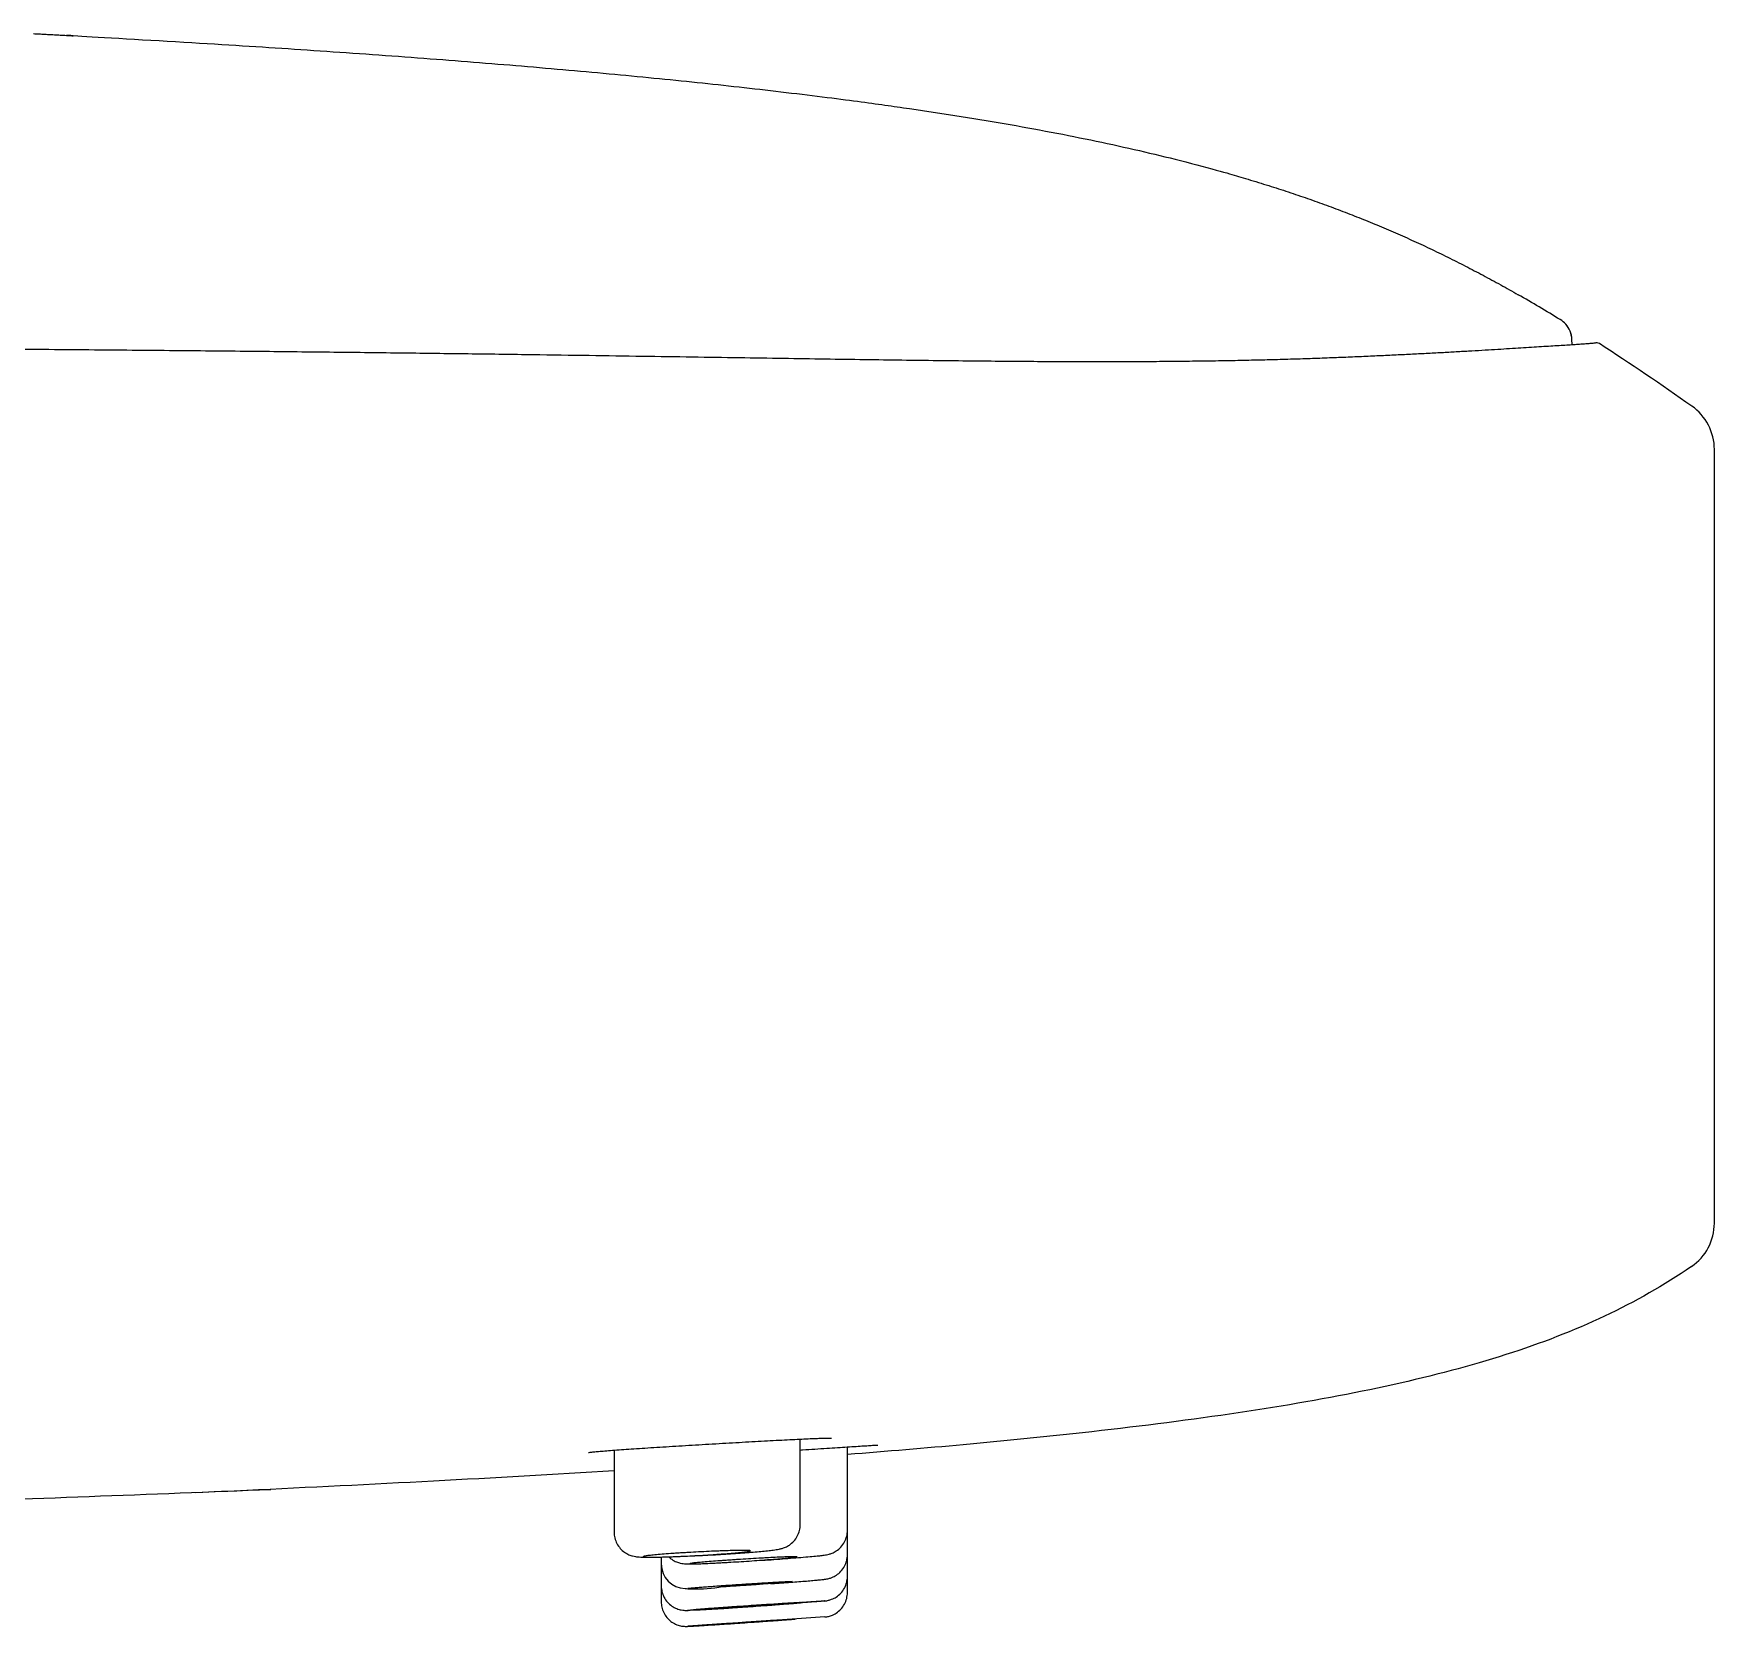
# Model space of a CAD drawing. Header units: millimetres. Extents: x 976 to 9349, y -1578 to 2211.
# Drawn here: x 2942.045 to 2945.473, y 1004.387 to 1007.636 of the extents above; entities that cross this region are included whole.
import ezdxf

# ---------------------------------------------------------------- set-up
doc = ezdxf.new("R2010")
doc.units = ezdxf.units.MM
doc.layers.add('Wbudowane', color=175, linetype='Continuous')

# ---------------------------------------------------------------- blocks, each defined once
blk = doc.blocks.new('Z$W@#21058')
for p, q in [((27.1361, 163.1203), (27.1355, 163.1317)), ((27.4261, 162.5227), (27.4261, 162.9092)), ((27.4261, 161.3286), (27.4261, 162.5227)), ((27.4261, 161.3286), (27.4261, 162.5227)), ((25.5612, 160.7137), (25.5612, 160.8881)), ((25.1815, 160.8655), (25.1815, 160.6984)), ((25.6575, 160.7018), (25.6575, 160.8721)), ((25.6575, 160.6524), (25.6575, 160.7018)), ((25.2778, 160.6475), (25.2778, 160.6334)), ((25.6575, 160.6079), (25.6575, 160.6524)), ((25.2778, 160.6334), (25.2778, 160.5887)), ((25.6575, 160.5751), (25.6575, 160.6079)), ((25.2778, 160.5887), (25.2778, 160.556)), ((25.6112, 160.5252), (25.5447, 160.5206))]:
    blk.add_line(p, q)
for centre, radius, start, end in [((25.4372, 160.4468), 3.1984, 58.4309, 60.2173), ((27.0855, 163.1293), 0.05, 41.6836, 58.4584), ((27.0852, 163.129), 0.0504, 3.0878, 42.2697), ((27.0854, 163.1291), 0.0502, 3.0086, 41.8042), ((27.1861, 163.1146), 0.01, 57.0851, 112.5763), ((23.7694, 157.8619), 6.2762, 54.88164, 56.95799), ((27.3177, 162.9067), 0.1085, 0.0646, 54.9665), ((27.3177, 162.9067), 0.1085, 0.062, 54.9683), ((27.3188, 161.3287), 0.1074, 304.4124, 359.9354), ((16.9594, 349.0588), 188.4234, 272.062452, 272.287843), ((25.3279, 160.6334), 0.0502, 180.0436, 268.3074), ((25.3492, 160.866), 0.2837, 265.4084, 266.5819), ((25.3492, 160.866), 0.2837, 266.6376, 279.2736)]:
    blk.add_arc(centre, radius, start, end)
for points, degree, knots in [([(23.9973, 163.7553), (24.0546, 163.7523), (25.2725, 163.6859), (26.1411, 163.595), (26.5968, 163.4681), (27.0259, 163.2227)], 4, [0, 0, 0, 0, 0, 0.046417, 1, 1, 1, 1, 1]), ([(27.1833, 163.124), (27.1833, 163.124), (27.1831, 163.124), (27.1813, 163.1237), (27.1762, 163.1233), (27.169, 163.1226), (27.1599, 163.1219), (27.1491, 163.1212), (27.1365, 163.1203), (27.1221, 163.1194), (27.1062, 163.1184), (27.0886, 163.1174), (27.0694, 163.1161), (27.0488, 163.1148), (27.0269, 163.1135), (27.0035, 163.112), (26.9788, 163.1105), (26.9528, 163.1089), (26.9255, 163.1074), (26.8968, 163.1057), (26.8668, 163.1041), (26.8356, 163.1024), (26.8031, 163.1008), (26.7693, 163.0991), (26.7343, 163.0975), (26.6982, 163.0959), (26.6608, 163.0943), (26.6222, 163.0929), (26.5824, 163.0915), (26.5413, 163.0903), (26.4988, 163.0892), (26.4549, 163.0882), (26.4095, 163.0874), (26.3624, 163.0868), (26.3136, 163.0862), (26.2629, 163.0859), (26.2101, 163.0857), (26.1551, 163.0857), (26.0978, 163.0858), (26.038, 163.0861), (25.9754, 163.0866), (25.9098, 163.0872), (25.8408, 163.088), (25.7683, 163.0889), (25.6919, 163.0899), (25.6112, 163.0911), (25.5259, 163.0924), (25.4355, 163.0938), (25.3396, 163.0953), (25.2376, 163.0968), (25.129, 163.0984), (25.0132, 163.1001), (24.8896, 163.1017), (24.7576, 163.1034), (24.6165, 163.105), (24.4655, 163.1067), (24.3034, 163.1083), (24.1293, 163.1098), (23.9413, 163.1113), (23.7382, 163.1128), (23.5173, 163.1142), (23.277, 163.1155), (23.0133, 163.1167), (22.7237, 163.1179), (22.4035, 163.1189), (22.0497, 163.1198), (21.652, 163.1207), (21.2068, 163.1215), (20.6871, 163.1222), (20.0876, 163.1229), (19.3299, 163.1235), (18.4137, 163.1239), (16.8487, 163.1243), (15.7894, 163.1246), (14.925, 163.1246)], 3, [0, 0, 0, 0, 0.014425, 0.061743, 0.102539, 0.136876, 0.165197, 0.189372, 0.2105, 0.229256, 0.246103, 0.261363, 0.275222, 0.28788, 0.299403, 0.310025, 0.319821, 0.328901, 0.337344, 0.345225, 0.352607, 0.359529, 0.366054, 0.372206, 0.378021, 0.38352, 0.388745, 0.393721, 0.398478, 0.403039, 0.407432, 0.411684, 0.415818, 0.419855, 0.423817, 0.427726, 0.431601, 0.435463, 0.439333, 0.443223, 0.447157, 0.451158, 0.455242, 0.459435, 0.46376, 0.468236, 0.472886, 0.477739, 0.482824, 0.488161, 0.493798, 0.499748, 0.506067, 0.512764, 0.519881, 0.527471, 0.535577, 0.544276, 0.553598, 0.563699, 0.574624, 0.586521, 0.599499, 0.613829, 0.629589, 0.647013, 0.666461, 0.688435, 0.713438, 0.7429, 0.778644, 0.823433, 0.883432, 1, 1, 1, 1]), ([(27.3794, 161.2401), (27.3233, 161.2018), (27.2647, 161.1684), (27.1393, 161.1092), (27.0726, 161.0834), (26.9291, 161.0374), (26.8522, 161.0171), (26.6879, 160.9807), (26.6003, 160.9645), (26.415, 160.9351), (26.3172, 160.922), (26.1121, 160.8978), (26.0049, 160.8868), (25.8168, 160.8695), (25.738, 160.8629), (25.6575, 160.8566)], 3, [0, 0, 0, 0, 0.149401, 0.149401, 0.298812, 0.298812, 0.448224, 0.448224, 0.597635, 0.597635, 0.747047, 0.747047, 0.896459, 0.896459, 1, 1, 1, 1]), ([(25.1291, 160.8607), (25.1291, 160.8607), (25.1297, 160.8608), (25.1328, 160.8613), (25.1396, 160.862), (25.1496, 160.863), (25.1626, 160.864), (25.1781, 160.8653), (25.1962, 160.8666), (25.2163, 160.868), (25.2385, 160.8695), (25.2623, 160.871), (25.2874, 160.8726), (25.3137, 160.8742), (25.3407, 160.8759), (25.3682, 160.8775), (25.3957, 160.8791), (25.4231, 160.8807), (25.4499, 160.8822), (25.4758, 160.8837), (25.5005, 160.885), (25.5238, 160.8862), (25.5453, 160.8873), (25.5647, 160.8883), (25.5819, 160.889), (25.5966, 160.8896), (25.6085, 160.89), (25.6174, 160.8902), (25.6211, 160.8902), (25.6227, 160.8902)], 3, [0, 0, 0, 0, 0.013578, 0.045331, 0.081588, 0.119283, 0.157516, 0.195931, 0.234426, 0.273069, 0.31171, 0.350344, 0.389083, 0.427787, 0.466524, 0.505217, 0.543968, 0.582674, 0.621411, 0.660125, 0.698741, 0.73742, 0.776036, 0.814581, 0.853002, 0.891393, 0.929393, 0.966835, 1, 1, 1, 1]), ([(25.6227, 160.8902), (25.6228, 160.8902), (25.6229, 160.8902), (25.6232, 160.8902), (25.6235, 160.8902), (25.6237, 160.8902), (25.624, 160.8902), (25.6242, 160.8902), (25.6244, 160.8901), (25.6246, 160.8901), (25.6247, 160.8901), (25.6249, 160.8901), (25.625, 160.8901), (25.6251, 160.8901), (25.6251, 160.8901), (25.6252, 160.8901), (25.6252, 160.8901), (25.6252, 160.8901), (25.6252, 160.8901)], 3, [0, 0, 0, 0, 0.045498, 0.120857, 0.195252, 0.26848, 0.340449, 0.411063, 0.480222, 0.547824, 0.613767, 0.677951, 0.740281, 0.800669, 0.859039, 0.915328, 0.96949, 1, 1, 1, 1]), ([(25.5612, 160.8658), (25.5629, 160.866), (25.5732, 160.8666), (25.5916, 160.8678), (25.6155, 160.8694), (25.6376, 160.8708), (25.6577, 160.8722), (25.6756, 160.8733), (25.691, 160.8743), (25.7036, 160.8751), (25.7137, 160.8757), (25.7179, 160.8759), (25.7199, 160.876)], 3, [0, 0, 0, 0, 0.0206468, 0.1302486, 0.239932, 0.349582, 0.4590551, 0.5682601, 0.6776278, 0.7863612, 0.8946623, 1, 1, 1, 1]), ([(25.1815, 160.8234), (25.0602, 160.8159), (24.9371, 160.8089), (24.6867, 160.7956), (24.5596, 160.7893), (24.3978, 160.7817), (24.3631, 160.7801), (24.3285, 160.7786)], 3, [0, 0, 0, 0, 0.4360712, 0.4360712, 0.8792363, 0.8792363, 1, 1, 1, 1]), ([(25.1815, 160.6984), (25.1815, 160.694), (25.1825, 160.6865), (25.1868, 160.6747), (25.1938, 160.6649), (25.2024, 160.6571), (25.2114, 160.6522), (25.2197, 160.6494), (25.2271, 160.6481), (25.2345, 160.6474), (25.2442, 160.6471), (25.2577, 160.6471), (25.2722, 160.6474), (25.2886, 160.6478), (25.3067, 160.6484), (25.3261, 160.6492), (25.3465, 160.6501), (25.3674, 160.6512), (25.3885, 160.6523), (25.4093, 160.6536), (25.4294, 160.6549), (25.4483, 160.6563), (25.4657, 160.6577), (25.4814, 160.659), (25.4951, 160.6604), (25.5076, 160.6618), (25.5158, 160.6631), (25.5232, 160.6647), (25.5309, 160.6673), (25.5398, 160.672), (25.5485, 160.6796), (25.5558, 160.6896), (25.5602, 160.7017), (25.5613, 160.7093), (25.5612, 160.7137)], 3, [0, 0, 0, 0, 0.021681, 0.043815, 0.06569, 0.086995, 0.106379, 0.122838, 0.140061, 0.17044, 0.222687, 0.263623, 0.302465, 0.340762, 0.378732, 0.416623, 0.454313, 0.492089, 0.529782, 0.567549, 0.60533, 0.64326, 0.681331, 0.719713, 0.758919, 0.800485, 0.852102, 0.875602, 0.892666, 0.911123, 0.932966, 0.955735, 0.9785, 1, 1, 1, 1]), ([(25.5956, 160.6497), (25.5994, 160.6501), (25.6067, 160.6509), (25.6127, 160.6517), (25.6191, 160.653), (25.6267, 160.6554), (25.6356, 160.66), (25.6447, 160.6677), (25.6521, 160.6779), (25.6565, 160.6901), (25.6575, 160.6976), (25.6575, 160.7019)], 3, [0, 0, 0, 0, 0.178803, 0.383163, 0.464045, 0.529157, 0.609999, 0.707691, 0.808407, 0.908033, 1, 1, 1, 1]), ([(25.3594, 160.6582), (25.3666, 160.6585), (25.3736, 160.6589), (25.3839, 160.6593), (25.3872, 160.6595), (25.3939, 160.6597), (25.3972, 160.6599), (25.4068, 160.6602), (25.4127, 160.6604), (25.4211, 160.6607), (25.4238, 160.6607), (25.429, 160.6608), (25.4315, 160.6609), (25.4384, 160.661), (25.4424, 160.661), (25.4476, 160.661), (25.4492, 160.661), (25.4521, 160.6609), (25.4545, 160.6609), (25.4564, 160.6607), (25.4579, 160.6606), (25.4585, 160.6605), (25.4597, 160.6602), (25.4597, 160.66), (25.4588, 160.6596), (25.4584, 160.6595), (25.4571, 160.6592), (25.4562, 160.659), (25.4532, 160.6586), (25.4506, 160.6582), (25.4457, 160.6576), (25.4439, 160.6574), (25.44, 160.657), (25.4379, 160.6568), (25.4312, 160.6562), (25.4262, 160.6557), (25.4152, 160.6548), (25.4093, 160.6544), (25.4, 160.6537), (25.3968, 160.6535), (25.3902, 160.653), (25.3868, 160.6528), (25.3766, 160.6521), (25.3696, 160.6517), (25.3554, 160.6508), (25.3482, 160.6504), (25.3339, 160.6497), (25.3269, 160.6494), (25.3166, 160.6489), (25.3131, 160.6487), (25.3065, 160.6485), (25.3, 160.6482), (25.2938, 160.648), (25.2878, 160.6478), (25.2849, 160.6477), (25.2764, 160.6475), (25.2713, 160.6474), (25.2644, 160.6473), (25.2622, 160.6472), (25.2581, 160.6472), (25.2562, 160.6472), (25.251, 160.6473), (25.2482, 160.6473), (25.2449, 160.6475), (25.244, 160.6476), (25.2425, 160.6477), (25.2419, 160.6478), (25.2407, 160.6481), (25.2406, 160.6483), (25.2418, 160.6489), (25.2431, 160.6492), (25.2461, 160.6497), (25.2473, 160.6499), (25.2499, 160.6502), (25.2514, 160.6504), (25.2563, 160.651), (25.2602, 160.6514), (25.2691, 160.6522), (25.2742, 160.6527), (25.2851, 160.6536), (25.2909, 160.654), (25.3003, 160.6547), (25.3036, 160.6549), (25.3102, 160.6553), (25.3168, 160.6558), (25.3237, 160.6562), (25.3307, 160.6566), (25.3343, 160.6568), (25.345, 160.6574), (25.3522, 160.6578), (25.3594, 160.6582)], 3, [0, 0, 0, 0, 0.03125, 0.03125, 0.046875, 0.046875, 0.0625, 0.0625, 0.09375, 0.09375, 0.109375, 0.109375, 0.125, 0.125, 0.15625, 0.15625, 0.171875, 0.171875, 0.1875, 0.203125, 0.203125, 0.21875, 0.21875, 0.25, 0.25, 0.265625, 0.265625, 0.28125, 0.28125, 0.3125, 0.3125, 0.328125, 0.328125, 0.34375, 0.34375, 0.375, 0.375, 0.40625, 0.40625, 0.421875, 0.421875, 0.4375, 0.4375, 0.46875, 0.46875, 0.5, 0.5, 0.53125, 0.53125, 0.546875, 0.546875, 0.5625, 0.578125, 0.578125, 0.59375, 0.59375, 0.625, 0.625, 0.640625, 0.640625, 0.65625, 0.65625, 0.6875, 0.6875, 0.703125, 0.703125, 0.71875, 0.71875, 0.75, 0.75, 0.78125, 0.78125, 0.796875, 0.796875, 0.8125, 0.8125, 0.84375, 0.84375, 0.875, 0.875, 0.90625, 0.90625, 0.921875, 0.921875, 0.9375, 0.953125, 0.953125, 0.96875, 0.96875, 1, 1, 1, 1]), ([(25.2931, 160.6479), (25.295, 160.6461), (25.2999, 160.642), (25.3081, 160.6376), (25.3166, 160.6349), (25.3234, 160.6339), (25.3294, 160.6335), (25.3335, 160.6334), (25.3368, 160.6335)], 3, [0, 0, 0, 0, 0.111102, 0.264781, 0.387836, 0.495934, 0.652921, 1, 1, 1, 1]), ([(25.4555, 160.6437), (25.4626, 160.6441), (25.4697, 160.6445), (25.4799, 160.6451), (25.4833, 160.6453), (25.4899, 160.6457), (25.4932, 160.6459), (25.5027, 160.6464), (25.5087, 160.6467), (25.517, 160.6471), (25.5197, 160.6472), (25.5248, 160.6474), (25.5273, 160.6475), (25.5341, 160.6478), (25.5381, 160.648), (25.5433, 160.6481), (25.5449, 160.6481), (25.5477, 160.6482), (25.5501, 160.6482), (25.5519, 160.6482), (25.5533, 160.6482), (25.5539, 160.6481), (25.555, 160.648), (25.5551, 160.6479), (25.5541, 160.6476), (25.5536, 160.6475), (25.5523, 160.6473), (25.5514, 160.6471), (25.5484, 160.6467), (25.5457, 160.6464), (25.5407, 160.6459), (25.5388, 160.6457), (25.5349, 160.6454), (25.5328, 160.6452), (25.5261, 160.6446), (25.5211, 160.6441), (25.51, 160.6432), (25.5041, 160.6428), (25.4947, 160.6421), (25.4915, 160.6418), (25.4849, 160.6413), (25.4815, 160.6411), (25.4712, 160.6404), (25.4642, 160.6399), (25.4501, 160.6389), (25.4428, 160.6385), (25.4286, 160.6376), (25.4216, 160.6372), (25.4112, 160.6366), (25.4078, 160.6364), (25.4012, 160.636), (25.3947, 160.6356), (25.3886, 160.6353), (25.3826, 160.635), (25.3797, 160.6349), (25.3713, 160.6345), (25.3662, 160.6343), (25.3593, 160.634), (25.3572, 160.6339), (25.3531, 160.6338), (25.3512, 160.6337), (25.3461, 160.6336), (25.3433, 160.6336), (25.3401, 160.6336), (25.3392, 160.6336), (25.3377, 160.6337), (25.3372, 160.6337), (25.3361, 160.6339), (25.336, 160.634), (25.3373, 160.6344), (25.3387, 160.6346), (25.3417, 160.635), (25.3429, 160.6352), (25.3456, 160.6355), (25.3471, 160.6356), (25.3521, 160.6361), (25.356, 160.6365), (25.365, 160.6373), (25.3701, 160.6377), (25.381, 160.6386), (25.3869, 160.639), (25.3964, 160.6397), (25.3996, 160.64), (25.4062, 160.6404), (25.4129, 160.6409), (25.4198, 160.6414), (25.4268, 160.6418), (25.4303, 160.6421), (25.4411, 160.6428), (25.4483, 160.6432), (25.4555, 160.6437)], 3, [0, 0, 0, 0, 0.03125, 0.03125, 0.046875, 0.046875, 0.0625, 0.0625, 0.09375, 0.09375, 0.109375, 0.109375, 0.125, 0.125, 0.15625, 0.15625, 0.171875, 0.171875, 0.1875, 0.203125, 0.203125, 0.21875, 0.21875, 0.25, 0.25, 0.265625, 0.265625, 0.28125, 0.28125, 0.3125, 0.3125, 0.328125, 0.328125, 0.34375, 0.34375, 0.375, 0.375, 0.40625, 0.40625, 0.421875, 0.421875, 0.4375, 0.4375, 0.46875, 0.46875, 0.5, 0.5, 0.53125, 0.53125, 0.546875, 0.546875, 0.5625, 0.578125, 0.578125, 0.59375, 0.59375, 0.625, 0.625, 0.640625, 0.640625, 0.65625, 0.65625, 0.6875, 0.6875, 0.703125, 0.703125, 0.71875, 0.71875, 0.75, 0.75, 0.78125, 0.78125, 0.796875, 0.796875, 0.8125, 0.8125, 0.84375, 0.84375, 0.875, 0.875, 0.90625, 0.90625, 0.921875, 0.921875, 0.9375, 0.953125, 0.953125, 0.96875, 0.96875, 1, 1, 1, 1]), ([(25.4835, 160.6408), (25.4876, 160.6411), (25.4997, 160.642), (25.5195, 160.6434), (25.542, 160.6452), (25.563, 160.6468), (25.5809, 160.6484), (25.5912, 160.6493), (25.5956, 160.6497)], 3, [0, 0, 0, 0, 0.095166, 0.281726, 0.468031, 0.655085, 0.842615, 1, 1, 1, 1]), ([(25.5016, 160.5931), (25.5039, 160.5932), (25.5129, 160.5939), (25.528, 160.595), (25.5463, 160.5964), (25.563, 160.5977), (25.5778, 160.5989), (25.5906, 160.6001), (25.6012, 160.6011), (25.6092, 160.6019), (25.6135, 160.6025), (25.6193, 160.6036), (25.6269, 160.606), (25.6357, 160.6105), (25.6447, 160.6182), (25.652, 160.6282), (25.6565, 160.6403), (25.6575, 160.6479), (25.6575, 160.6524)], 3, [0, 0, 0, 0, 0.028066, 0.110165, 0.192321, 0.274673, 0.357159, 0.440398, 0.525203, 0.618716, 0.699452, 0.730653, 0.760765, 0.80273, 0.851206, 0.901472, 0.9511, 1, 1, 1, 1]), ([(25.6101, 160.5578), (25.6101, 160.5578), (25.6116, 160.558), (25.6131, 160.5581), (25.6186, 160.559), (25.6265, 160.5614), (25.6353, 160.5658), (25.6446, 160.5736), (25.6519, 160.5837), (25.6565, 160.5959), (25.6575, 160.6035), (25.6575, 160.6079)], 3, [0, 0, 0, 0, 0.001397, 0.189756, 0.260444, 0.341844, 0.457649, 0.590354, 0.729687, 0.867055, 1, 1, 1, 1]), ([(25.2778, 160.5887), (25.2778, 160.5843), (25.2788, 160.5768), (25.2831, 160.565), (25.2901, 160.5552), (25.299, 160.5472), (25.3088, 160.5421), (25.3175, 160.5395), (25.3246, 160.5387), (25.3293, 160.5386), (25.331, 160.5387), (25.3326, 160.5387)], 3, [0, 0, 0, 0, 0.1202809, 0.2421601, 0.3627196, 0.4814935, 0.596408, 0.6924977, 0.7556011, 0.8226652, 1, 1, 1, 1]), ([(25.3323, 160.5838), (25.3358, 160.5842), (25.3408, 160.5846), (25.3488, 160.5853), (25.3505, 160.5854), (25.354, 160.5857), (25.3558, 160.5859), (25.3615, 160.5863), (25.3656, 160.5866), (25.3743, 160.5873), (25.3789, 160.5876), (25.3884, 160.5883), (25.3934, 160.5887), (25.401, 160.5892), (25.4036, 160.5894), (25.4088, 160.5897), (25.4115, 160.5899), (25.4195, 160.5905), (25.4302, 160.5912), (25.441, 160.5919), (25.4519, 160.5926), (25.4573, 160.593), (25.4678, 160.5937), (25.4729, 160.594), (25.4804, 160.5944), (25.4829, 160.5946), (25.4878, 160.5949), (25.4902, 160.595), (25.4971, 160.5955), (25.5015, 160.5957), (25.5099, 160.5962), (25.5138, 160.5964), (25.5211, 160.5968), (25.5243, 160.597), (25.5288, 160.5972), (25.5302, 160.5973), (25.5328, 160.5974), (25.5341, 160.5974), (25.5397, 160.5977), (25.5427, 160.5977), (25.5445, 160.5977), (25.5448, 160.5977), (25.5451, 160.5976), (25.5452, 160.5976), (25.545, 160.5975), (25.5445, 160.5974), (25.5427, 160.5971), (25.5414, 160.597), (25.538, 160.5966), (25.5359, 160.5964), (25.5323, 160.5961), (25.531, 160.5959), (25.5282, 160.5957), (25.5267, 160.5955), (25.522, 160.5951), (25.5185, 160.5948), (25.5111, 160.5942), (25.507, 160.5939), (25.4984, 160.5932), (25.4893, 160.5925), (25.4795, 160.5918), (25.4719, 160.5912), (25.4693, 160.591), (25.4641, 160.5907), (25.4614, 160.5905), (25.4535, 160.5899), (25.4482, 160.5895), (25.4373, 160.5888), (25.4318, 160.5884), (25.421, 160.5877), (25.4157, 160.5874), (25.4052, 160.5867), (25.3999, 160.5864), (25.3949, 160.5861)], 3, [0, 0, 0, 0, 0.0625, 0.0625, 0.078125, 0.078125, 0.09375, 0.09375, 0.125, 0.125, 0.15625, 0.15625, 0.1875, 0.1875, 0.203125, 0.203125, 0.21875, 0.21875, 0.25, 0.28125, 0.28125, 0.3125, 0.3125, 0.34375, 0.34375, 0.359375, 0.359375, 0.375, 0.375, 0.40625, 0.40625, 0.4375, 0.4375, 0.46875, 0.46875, 0.484375, 0.484375, 0.5, 0.5, 0.5625, 0.5625, 0.578125, 0.578125, 0.59375, 0.59375, 0.625, 0.625, 0.65625, 0.65625, 0.6875, 0.6875, 0.703125, 0.703125, 0.71875, 0.71875, 0.75, 0.75, 0.78125, 0.78125, 0.8125, 0.84375, 0.84375, 0.859375, 0.859375, 0.875, 0.875, 0.90625, 0.90625, 0.9375, 0.9375, 0.96875, 0.96875, 1, 1, 1, 1]), ([(25.6112, 160.5252), (25.6113, 160.5252), (25.6119, 160.5253), (25.6126, 160.5254), (25.6179, 160.5261), (25.626, 160.5283), (25.6352, 160.5329), (25.6446, 160.5409), (25.6519, 160.5508), (25.6565, 160.563), (25.6575, 160.5706), (25.6575, 160.5751)], 3, [0, 0, 0, 0, 0.023314, 0.13623, 0.189648, 0.283391, 0.416075, 0.558369, 0.707731, 0.854901, 1, 1, 1, 1]), ([(25.2778, 160.556), (25.2777, 160.552), (25.2786, 160.5451), (25.2824, 160.5338), (25.2887, 160.5241), (25.297, 160.516), (25.3067, 160.5103), (25.316, 160.5071), (25.3236, 160.5061), (25.3288, 160.506), (25.3299, 160.5061), (25.3308, 160.5061), (25.3312, 160.5061)], 3, [0, 0, 0, 0, 0.117405, 0.243416, 0.368154, 0.49124, 0.612025, 0.726969, 0.808277, 0.85427, 0.925966, 1, 1, 1, 1]), ([(25.4558, 160.5482), (25.4467, 160.5476), (25.4287, 160.5463), (25.4033, 160.5445), (25.3804, 160.5429), (25.3612, 160.5415), (25.346, 160.5403), (25.3357, 160.5394), (25.3306, 160.5388), (25.331, 160.5386), (25.3366, 160.5388), (25.3476, 160.5393), (25.3631, 160.5401), (25.3829, 160.5413), (25.406, 160.5427), (25.4317, 160.5444), (25.4588, 160.5462), (25.4863, 160.5481), (25.5134, 160.5501), (25.5387, 160.5519), (25.5616, 160.5537), (25.5809, 160.5552), (25.5961, 160.5564), (25.6064, 160.5574), (25.6116, 160.5579), (25.6112, 160.5581), (25.6056, 160.5579), (25.5946, 160.5573), (25.5791, 160.5564), (25.5593, 160.5551), (25.5362, 160.5536), (25.5105, 160.5519), (25.4834, 160.5501), (25.4649, 160.5488), (25.4558, 160.5482)], 3, [0, 0, 0, 0, 0.031295, 0.062595, 0.093826, 0.125074, 0.156324, 0.187607, 0.218823, 0.25009, 0.281281, 0.312528, 0.343713, 0.374951, 0.406145, 0.437385, 0.468603, 0.499857, 0.53111, 0.562384, 0.593684, 0.624998, 0.656205, 0.687439, 0.718658, 0.749924, 0.781158, 0.812452, 0.843659, 0.874924, 0.906119, 0.93736, 0.968671, 1, 1, 1, 1]), ([(25.4614, 160.5483), (25.4686, 160.5488), (25.4756, 160.5493), (25.4859, 160.5499), (25.4893, 160.5502), (25.4959, 160.5506), (25.4992, 160.5508), (25.5088, 160.5514), (25.5148, 160.5518), (25.5232, 160.5524), (25.5259, 160.5525), (25.5311, 160.5529), (25.5336, 160.553), (25.5405, 160.5534), (25.5446, 160.5537), (25.5498, 160.554), (25.5514, 160.5541), (25.5543, 160.5542), (25.5568, 160.5543), (25.5587, 160.5544), (25.5602, 160.5545), (25.5608, 160.5545), (25.562, 160.5545), (25.5621, 160.5545), (25.5613, 160.5543), (25.5608, 160.5543), (25.5595, 160.5541), (25.5587, 160.554), (25.5558, 160.5537), (25.5531, 160.5535), (25.5482, 160.5531), (25.5464, 160.5529), (25.5425, 160.5526), (25.5404, 160.5525), (25.5338, 160.5519), (25.5289, 160.5515), (25.5179, 160.5507), (25.512, 160.5502), (25.5027, 160.5496), (25.4995, 160.5493), (25.4929, 160.5488), (25.4895, 160.5486), (25.4793, 160.5479), (25.4723, 160.5474), (25.4581, 160.5464), (25.4509, 160.5459), (25.4367, 160.5449), (25.4297, 160.5445), (25.4193, 160.5438), (25.4159, 160.5435), (25.4092, 160.5431), (25.4027, 160.5427), (25.3965, 160.5423), (25.3905, 160.5419), (25.3876, 160.5418), (25.3791, 160.5413), (25.374, 160.541), (25.367, 160.5406), (25.3649, 160.5404), (25.3607, 160.5402), (25.3588, 160.5401), (25.3536, 160.5398), (25.3507, 160.5397), (25.3474, 160.5396), (25.3465, 160.5395), (25.345, 160.5395), (25.3444, 160.5395), (25.3431, 160.5395), (25.343, 160.5395), (25.3439, 160.5397), (25.3443, 160.5397), (25.3456, 160.5399), (25.3472, 160.54), (25.3495, 160.5403), (25.3521, 160.5405), (25.3536, 160.5406), (25.3585, 160.541), (25.3624, 160.5413), (25.3713, 160.542), (25.3763, 160.5424), (25.3872, 160.5431), (25.393, 160.5436), (25.4024, 160.5442), (25.4057, 160.5445), (25.4122, 160.5449), (25.4189, 160.5454), (25.4258, 160.5459), (25.4328, 160.5463), (25.4363, 160.5466), (25.447, 160.5473), (25.4542, 160.5478), (25.4614, 160.5483)], 3, [0, 0, 0, 0, 0.03125, 0.03125, 0.046875, 0.046875, 0.0625, 0.0625, 0.09375, 0.09375, 0.109375, 0.109375, 0.125, 0.125, 0.15625, 0.15625, 0.171875, 0.171875, 0.1875, 0.203125, 0.203125, 0.21875, 0.21875, 0.25, 0.25, 0.265625, 0.265625, 0.28125, 0.28125, 0.3125, 0.3125, 0.328125, 0.328125, 0.34375, 0.34375, 0.375, 0.375, 0.40625, 0.40625, 0.421875, 0.421875, 0.4375, 0.4375, 0.46875, 0.46875, 0.5, 0.5, 0.53125, 0.53125, 0.546875, 0.546875, 0.5625, 0.578125, 0.578125, 0.59375, 0.59375, 0.625, 0.625, 0.640625, 0.640625, 0.65625, 0.65625, 0.6875, 0.6875, 0.703125, 0.703125, 0.71875, 0.71875, 0.75, 0.75, 0.765625, 0.765625, 0.78125, 0.796875, 0.796875, 0.8125, 0.8125, 0.84375, 0.84375, 0.875, 0.875, 0.90625, 0.90625, 0.921875, 0.921875, 0.9375, 0.953125, 0.953125, 0.96875, 0.96875, 1, 1, 1, 1]), ([(25.3321, 160.5062), (25.332, 160.5062), (25.3326, 160.5063), (25.3346, 160.5064), (25.3354, 160.5065), (25.3374, 160.5066), (25.3386, 160.5067), (25.3425, 160.507), (25.3458, 160.5072), (25.3516, 160.5076), (25.3537, 160.5078), (25.3582, 160.5081), (25.3606, 160.5082), (25.3681, 160.5087), (25.3735, 160.5091), (25.3824, 160.5097), (25.3855, 160.5099), (25.3917, 160.5103), (25.3981, 160.5108), (25.4048, 160.5112), (25.4116, 160.5117), (25.4151, 160.5119), (25.4256, 160.5126), (25.4327, 160.5131), (25.4434, 160.5138), (25.447, 160.5141), (25.4541, 160.5145), (25.4577, 160.5148), (25.4682, 160.5155), (25.4751, 160.5159), (25.4851, 160.5166), (25.4884, 160.5168), (25.4947, 160.5173), (25.4978, 160.5175), (25.5068, 160.5181), (25.5124, 160.5184), (25.5227, 160.5191), (25.5274, 160.5194), (25.5334, 160.5198), (25.5353, 160.52), (25.5388, 160.5202), (25.5404, 160.5203), (25.5447, 160.5206), (25.5469, 160.5207), (25.5499, 160.5209), (25.5507, 160.5209), (25.5509, 160.5209), (25.5503, 160.5209), (25.5484, 160.5207), (25.5475, 160.5206), (25.5456, 160.5205), (25.5433, 160.5203), (25.5403, 160.5201), (25.537, 160.5198), (25.5352, 160.5197), (25.5293, 160.5193), (25.5249, 160.5189), (25.5174, 160.5184), (25.5148, 160.5182), (25.5093, 160.5178), (25.5065, 160.5176), (25.4976, 160.517), (25.4914, 160.5165), (25.4816, 160.5158), (25.4782, 160.5156), (25.4713, 160.5151), (25.4679, 160.5149), (25.4575, 160.5142), (25.4504, 160.5137), (25.436, 160.5127), (25.4288, 160.5122), (25.4183, 160.5115), (25.4149, 160.5113), (25.408, 160.5109), (25.4046, 160.5106), (25.3945, 160.51), (25.3882, 160.5096), (25.3762, 160.5088), (25.3705, 160.5084), (25.3603, 160.5078), (25.3557, 160.5075), (25.3495, 160.5071), (25.3476, 160.507), (25.3441, 160.5068), (25.3425, 160.5067), (25.3383, 160.5065), (25.3361, 160.5063), (25.3331, 160.5062), (25.3322, 160.5062), (25.3321, 160.5062)], 3, [0, 0, 0, 0, 0.03125, 0.03125, 0.046875, 0.046875, 0.0625, 0.0625, 0.09375, 0.09375, 0.109375, 0.109375, 0.125, 0.125, 0.15625, 0.15625, 0.171875, 0.171875, 0.1875, 0.203125, 0.203125, 0.21875, 0.21875, 0.25, 0.25, 0.265625, 0.265625, 0.28125, 0.28125, 0.3125, 0.3125, 0.328125, 0.328125, 0.34375, 0.34375, 0.375, 0.375, 0.40625, 0.40625, 0.421875, 0.421875, 0.4375, 0.4375, 0.46875, 0.46875, 0.5, 0.5, 0.53125, 0.53125, 0.546875, 0.546875, 0.5625, 0.578125, 0.578125, 0.59375, 0.59375, 0.625, 0.625, 0.640625, 0.640625, 0.65625, 0.65625, 0.6875, 0.6875, 0.703125, 0.703125, 0.71875, 0.71875, 0.75, 0.75, 0.78125, 0.78125, 0.796875, 0.796875, 0.8125, 0.8125, 0.84375, 0.84375, 0.875, 0.875, 0.90625, 0.90625, 0.921875, 0.921875, 0.9375, 0.9375, 0.96875, 0.96875, 1, 1, 1, 1])]:
    blk.add_open_spline(points, degree=degree, knots=knots)

msp = doc.modelspace()

# ---------------------------------------------------------------- block references
at = {"layer": 'Wbudowane'}
msp.add_blockref('Z$W@#21058', (2918.0473, 843.881), dxfattribs=at)

doc.saveas('drawing.dxf')
